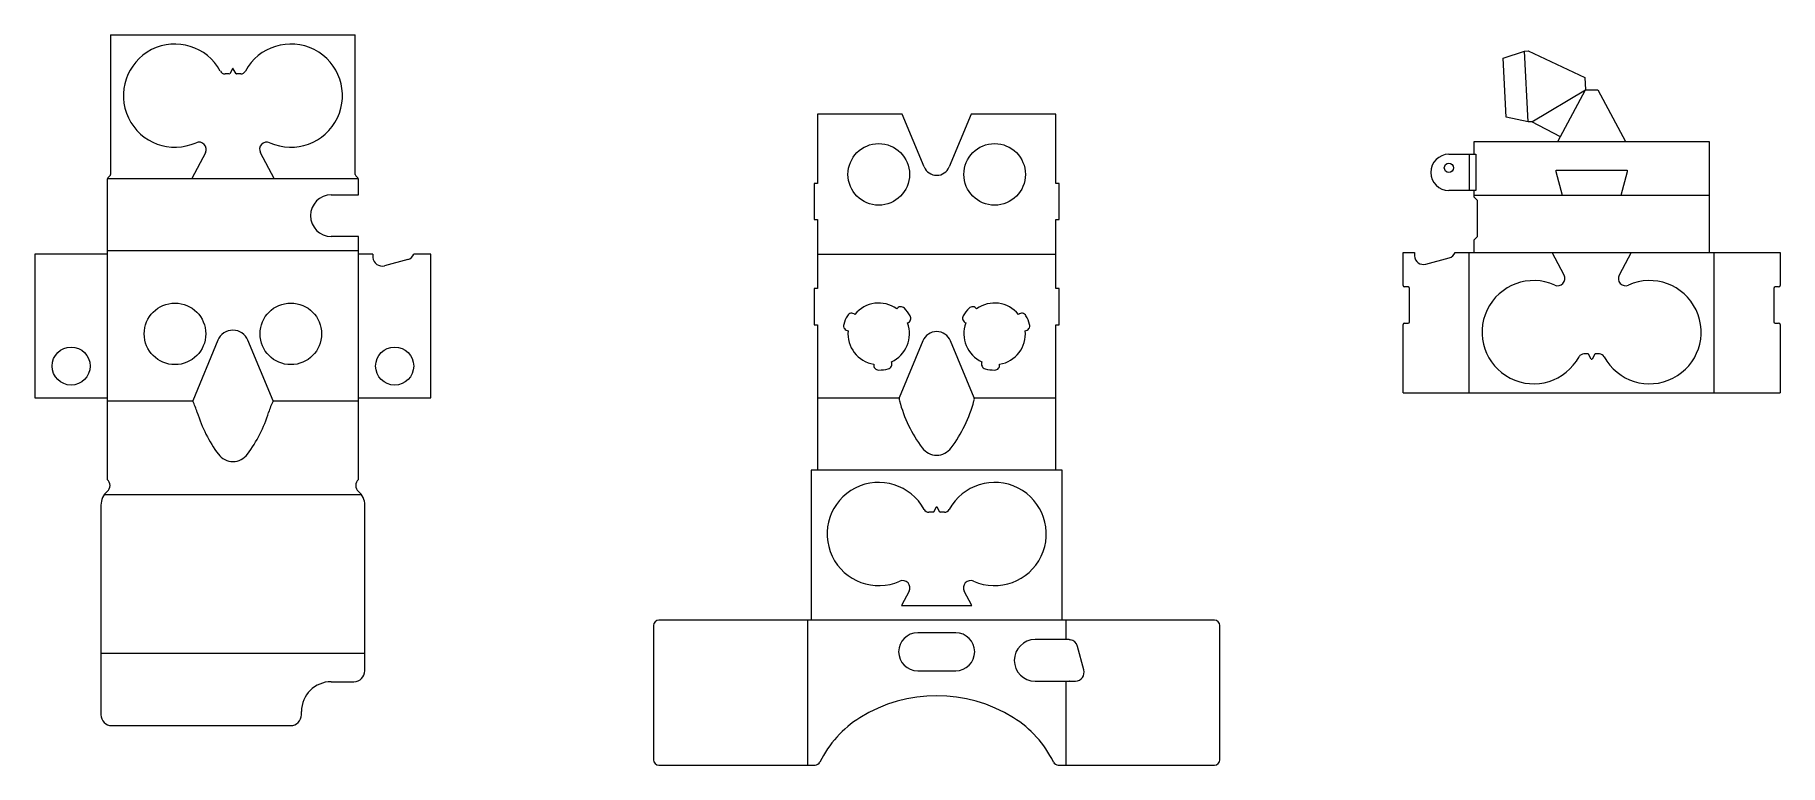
# Model space of a CAD drawing. Header units: millimetres. Extents: x -109 to 855, y -238 to 165.
import ezdxf

# ---------------------------------------------------------------- set-up
doc = ezdxf.new("R2010")
doc.units = ezdxf.units.MM

msp = doc.modelspace()

# ---------------------------------------------------------------- linework, layer by layer
at = {"color": 7, "linetype": 'Continuous', "lineweight": 15}
for p, q in [((-67.6, 165.1), (67.6, 165.1)), ((-67.6, 165.1), (-67.6, 87.95)), ((67.6, 87.95), (67.6, 165.1)), ((701.61, 152.34), (713.38, 156.15)), ((713.38, 156.15), (715.42, 156.26)), ((715.39, 117.01), (713.38, 156.15)), ((715.42, 156.26), (746.66, 141.65)), ((-0.22, 146.41), (-1.78, 143.69)), ((1.78, 143.69), (0.22, 146.41)), ((703.29, 119.6), (701.61, 152.34)), ((-2, 143.57), (-4.3, 143.57)), ((4.3, 143.57), (2, 143.57)), ((746.66, 141.65), (747.01, 134.85)), ((717.43, 117.12), (747.01, 134.85)), ((731.77, 106.19), (747.01, 134.85)), ((747.01, 134.85), (753.82, 134.85)), ((753.82, 134.85), (769.05, 106.19)), ((369.67, 121.41), (322.85, 121.41)), ((322.85, 121.41), (322.85, 83.07)), ((381.76, 92.2), (369.67, 121.41)), ((407.73, 121.41), (395.64, 92.2)), ((454.55, 121.41), (407.73, 121.41)), ((454.55, 83.07), (454.55, 121.41)), ((715.39, 117.01), (703.29, 119.6)), ((717.43, 117.12), (715.39, 117.01)), ((733.14, 108.76), (717.43, 117.12)), ((685.56, 106.19), (815.26, 106.19)), ((685.56, 99.19), (685.56, 106.19)), ((815.26, 106.19), (815.26, 44.94)), ((-15.19, 100.03), (-22.77, 85.78)), ((22.77, 85.78), (15.19, 100.03)), ((671.56, 99.19), (686.44, 99.19)), ((682.94, 79.19), (682.94, 99.19)), ((686.44, 99.19), (686.44, 79.19)), ((-67.89, 87.24), (-69.06, 86.08)), ((69.06, 86.08), (67.89, 87.24)), ((730.82, 89.39), (730.82, 90.44)), ((730.82, 90.44), (770.01, 90.44)), ((734.28, 76.44), (730.82, 89.39)), ((770.01, 89.39), (766.54, 76.44)), ((770.01, 90.44), (770.01, 89.39)), ((-69.35, 85.37), (-69.35, -80.53)), ((-69.26, 85.78), (69.26, 85.78)), ((69.35, 76.78), (69.35, 85.37)), ((322.85, 83.07), (321.1, 83.07)), ((321.1, 83.07), (321.1, 63.07)), ((456.3, 83.07), (454.55, 83.07)), ((456.3, 63.07), (456.3, 83.07)), ((686.44, 79.19), (671.56, 79.19)), ((685.56, 75.44), (685.56, 79.19)), ((54.35, 76.78), (69.35, 76.78)), ((815.26, 76.44), (685.56, 76.44)), ((687.31, 73.69), (685.56, 75.44)), ((687.31, 53.69), (687.31, 73.69)), ((321.1, 63.07), (322.85, 63.07)), ((322.85, 63.07), (322.85, 25)), ((454.55, 25), (454.55, 63.07)), ((454.55, 63.07), (456.3, 63.07)), ((69.35, 53.78), (54.35, 53.78)), ((69.35, -80.53), (69.35, 53.78)), ((685.56, 51.94), (687.31, 53.69)), ((685.56, 44.94), (685.56, 51.94)), ((-69.35, 44.03), (-109.35, 44.03)), ((-109.35, 44.03), (-109.35, -35.28)), ((69.35, 45.78), (-69.35, 45.78)), ((77.31, 44.03), (69.35, 44.03)), ((96.59, 41.09), (83.65, 37.62)), ((109.35, 44.03), (99.93, 44.03)), ((109.35, -35.28), (109.35, 44.03)), ((322.85, 44.03), (454.55, 44.03)), ((646.31, 44.94), (652.52, 44.94)), ((646.31, 26.7), (646.31, 44.94)), ((658.86, 38.53), (671.8, 41.99)), ((675.14, 44.94), (854.51, 44.94)), ((682.81, -32.63), (682.81, 44.94)), ((735.22, 32.45), (728.57, 44.94)), ((772.25, 44.94), (765.61, 32.45)), ((818.01, -32.63), (818.01, 44.94)), ((854.51, 44.94), (854.51, 26.7)), ((322.85, 25), (321.1, 25)), ((321.1, 25), (321.1, 5)), ((456.3, 25), (454.55, 25)), ((456.3, 5), (456.3, 25)), ((649.02, 25.91), (647.1, 25.91)), ((649.81, 6.7), (649.81, 25.11)), ((851.01, 25.11), (851.01, 6.7)), ((853.72, 25.91), (851.8, 25.91)), ((321.1, 5), (322.85, 5)), ((322.85, 5), (322.85, -75.28)), ((454.55, -75.28), (454.55, 5)), ((454.55, 5), (456.3, 5)), ((646.31, -32.63), (646.31, 5.11)), ((647.1, 5.91), (649.02, 5.91)), ((851.8, 5.91), (853.72, 5.91)), ((854.51, 5.11), (854.51, -32.63)), ((-8.32, -3.56), (-22.19, -37.03)), ((22.19, -37.03), (8.32, -3.56)), ((381.07, -3.85), (368.05, -35.28)), ((409.35, -35.28), (396.33, -3.85)), ((748.41, -11.09), (746.11, -11.09)), ((750.19, -13.93), (748.63, -11.22)), ((752.19, -11.22), (750.63, -13.93)), ((754.71, -11.09), (752.41, -11.09)), ((-109.35, -35.28), (-69.35, -35.28)), ((-69.35, -37.03), (-22.19, -37.03)), ((-22.19, -37.03), (-22.16, -37.1)), ((22.16, -37.1), (22.19, -37.03)), ((22.19, -37.03), (69.35, -37.03)), ((69.35, -35.28), (109.35, -35.28)), ((322.85, -35.28), (368.05, -35.28)), ((368.08, -36.91), (368.14, -37.03)), ((409.26, -37.03), (409.32, -36.91)), ((409.35, -35.28), (454.55, -35.28)), ((646.31, -32.63), (854.51, -32.63)), ((458.05, -75.28), (319.35, -75.28)), ((319.35, -75.28), (319.35, -158.1)), ((458.05, -158.1), (458.05, -75.28)), ((-72.85, -94.62), (-72.85, -210.35)), ((-70.96, -88.78), (70.96, -88.78)), ((72.85, -186.1), (72.85, -94.62)), ((388.48, -95.73), (386.92, -98.44)), ((390.48, -98.44), (388.92, -95.73)), ((386.7, -98.57), (384.4, -98.57)), ((393, -98.57), (390.7, -98.57)), ((373.51, -142.11), (369.26, -150.1)), ((408.14, -150.1), (403.89, -142.11)), ((369.26, -150.1), (408.14, -150.1)), ((232.28, -161.1), (232.28, -235.18)), ((542.12, -158.1), (235.28, -158.1)), ((317.35, -158.1), (317.35, -238.18)), ((460.05, -158.1), (460.05, -168.85)), ((545.12, -235.18), (545.12, -161.1)), ((399.2, -165.1), (378.2, -165.1)), ((461.36, -168.85), (443.05, -168.85)), ((469.97, -185.55), (466.5, -172.61)), ((-72.85, -176.35), (72.85, -176.35)), ((54.35, -192.1), (66.85, -192.1)), ((378.2, -186.1), (399.2, -186.1)), ((443.05, -191.85), (461.8, -191.85)), ((460.05, -191.85), (460.05, -238.18)), ((37.85, -210.35), (37.85, -208.6)), ((-66.85, -216.35), (31.85, -216.35)), ((235.28, -238.18), (321.53, -238.18)), ((455.87, -238.18), (542.12, -238.18))]:
    msp.add_line(p, q, dxfattribs=at)
for centre, radius in [((356.7, 88.07), 17), ((420.7, 88.07), 17), ((671.56, 91.69), 2.5), ((-32, 0), 17), ((32, 0), 17), ((-89.35, -17.79), 10.5), ((89.35, -17.79), 10.5)]:
    msp.add_circle(centre, radius, dxfattribs=at)
for centre, radius, start, end in [((-32, 131.57), 28.5, 28.43689, 294.10478), ((32, 131.57), 28.5, 245.89522, 151.56311), ((-4.3, 146.57), 3, 208.43689, 270), ((0, 146.28), 0.25, 30, 150), ((4.3, 146.57), 3, 270, 331.56311), ((-2, 143.82), 0.25, 270, 330), ((2, 143.82), 0.25, 210, 270), ((-18.73, 101.9), 4, 332, 114.10478), ((18.73, 101.9), 4, 65.89522, 208), ((671.56, 89.19), 10, 90, 270), ((-68.6, 87.95), 1, 315, 0), ((68.6, 87.95), 1, 180, 225), ((388.7, 95.08), 7.51, 202.5, 337.5), ((-68.35, 85.37), 1, 135, 180), ((68.35, 85.37), 1, 0, 45), ((54.35, 65.28), 11.5, 90, 270), ((107.6, 44.03), 30.29, 180, 183.59868), ((82.36, 42.45), 5, 183.59868, 285), ((95.3, 45.92), 5, 285, 337.91215), ((682.81, 44.94), 30.29, 180, 183.59868), ((657.57, 43.35), 5, 183.59868, 285), ((670.51, 46.82), 5, 285, 337.91215), ((718.41, 0.91), 28.5, 65.89522, 331.56311), ((731.68, 30.57), 4, 245.89522, 28), ((782.41, 0.91), 28.5, 208.43689, 114.10478), ((769.14, 30.57), 4, 152, 294.10478), ((647.1, 26.7), 0.794, 180, 270), ((649.02, 25.11), 0.794, 0, 90), ((851.8, 25.11), 0.794, 90, 180), ((853.72, 26.7), 0.794, 270, 0), ((356.7, 0), 20, 150, 165), ((341.78, 8.61), 2.78, 50.72907, 150), ((356.7, 0), 17, 54.27093, 140.72907), ((368.88, 12.18), 2.78, 45, 144.27093), ((356.7, 0), 20, 30, 45), ((371.62, 8.61), 2.78, 290.72907, 30), ((405.78, 8.61), 2.78, 150, 249.27093), ((420.7, 0), 20, 135, 150), ((408.52, 12.18), 2.78, 35.72907, 135), ((420.7, 0), 17, 39.27093, 125.72907), ((435.62, 8.61), 2.77, 30, 129.27093), ((420.7, 0), 20, 15, 30), ((0, -7.01), 9.01, 22.5, 157.5), ((340.06, 4.46), 2.78, 165, 264.27093), ((356.7, 0), 17, 174.27093, 260.72907), ((356.7, 0), 17, 294.27093, 20.72907), ((388.7, -7.01), 8.26, 22.5, 157.5), ((420.7, 0), 17, 159.27093, 245.72907), ((420.7, 0), 17, 279.27093, 5.72907), ((437.34, 4.46), 2.78, 275.72907, 15), ((647.1, 5.11), 0.794, 90, 180), ((649.02, 6.7), 0.794, 270, 0), ((851.8, 6.7), 0.794, 180, 270), ((853.72, 5.11), 0.794, 0, 90), ((356.7, -17.23), 2.78, 170.72907, 270), ((361.16, -16.64), 2.78, 285, 24.27093), ((416.24, -16.64), 2.78, 155.72907, 255), ((420.7, -17.23), 2.78, 270, 9.27093), ((746.11, -14.09), 3, 90, 151.56311), ((748.41, -11.34), 0.25, 30, 90), ((750.41, -13.81), 0.25, 210, 330), ((752.41, -11.34), 0.25, 90, 150), ((754.71, -14.09), 3, 28.43689, 90), ((356.7, 0), 20, 270, 285), ((420.7, 0), 20, 255, 270), ((-67.51, -58.14), 50, 17.18958, 24.88575), ((67.51, -58.14), 50, 155.11425, 162.81042), ((369.89, -36.06), 2, 157.04673, 204.88575), ((442.63, -17.07), 77.12, 195, 216.53752), ((334.77, -17.07), 77.12, 323.46248, 345), ((407.51, -36.06), 2, 335.11425, 22.95327), ((53.93, -20.57), 77.12, 197.18958, 216.53752), ((-53.93, -20.57), 77.12, 323.46248, 342.81042), ((0, -60.53), 10, 216.53752, 323.46248), ((388.7, -57.03), 10, 216.53752, 323.46248), ((-72.12, -83.78), 4.27, 310.44972, 49.55028), ((72.12, -83.78), 4.27, 130.44972, 229.55028), ((356.7, -110.57), 28.5, 28.43689, 294.10478), ((420.7, -110.57), 28.5, 245.89522, 151.56311), ((-62.88, -94.62), 9.97, 130.44972, 180), ((62.88, -94.62), 9.97, 0, 49.55028), ((388.7, -95.86), 0.25, 30, 150), ((384.4, -95.57), 3, 208.43689, 270), ((386.7, -98.32), 0.25, 270, 330), ((390.7, -98.32), 0.25, 210, 270), ((393, -95.57), 3, 270, 331.56311), ((369.97, -140.24), 4, 332, 114.10478), ((407.43, -140.24), 4, 65.89522, 208), ((235.28, -161.1), 3, 90, 180), ((542.12, -161.1), 3, 0, 90), ((378.2, -175.6), 10.5, 90, 270), ((399.2, -175.6), 10.5, 270, 90), ((443.05, -180.35), 11.5, 90, 270), ((461.36, -173.85), 5, 79.85446, 90), ((463.55, -161.6), 7.44, 259.85446, 261.31043), ((461.67, -173.91), 5, 15, 81.31043), ((54.35, -208.6), 16.5, 90, 180), ((66.85, -186.1), 6, 270, 0), ((461.8, -196.85), 5, 87.15786, 90), ((463.55, -161.6), 30.29, 267.15786, 273.59868), ((465.14, -186.85), 5, 273.59868, 15), ((388.7, -279.86), 80, 58, 122), ((-66.85, -210.35), 6, 180, 270), ((31.85, -210.35), 6, 270, 0), ((378.1, -262.89), 60, 122, 153.89709), ((399.3, -262.89), 60, 26.10291, 58), ((235.28, -235.18), 3, 180, 270), ((321.53, -235.18), 3, 270, 333.89709), ((455.87, -235.18), 3, 206.10291, 270), ((542.12, -235.18), 3, 270, 0)]:
    msp.add_arc(centre, radius, start, end, dxfattribs=at)

doc.saveas('drawing.dxf')
